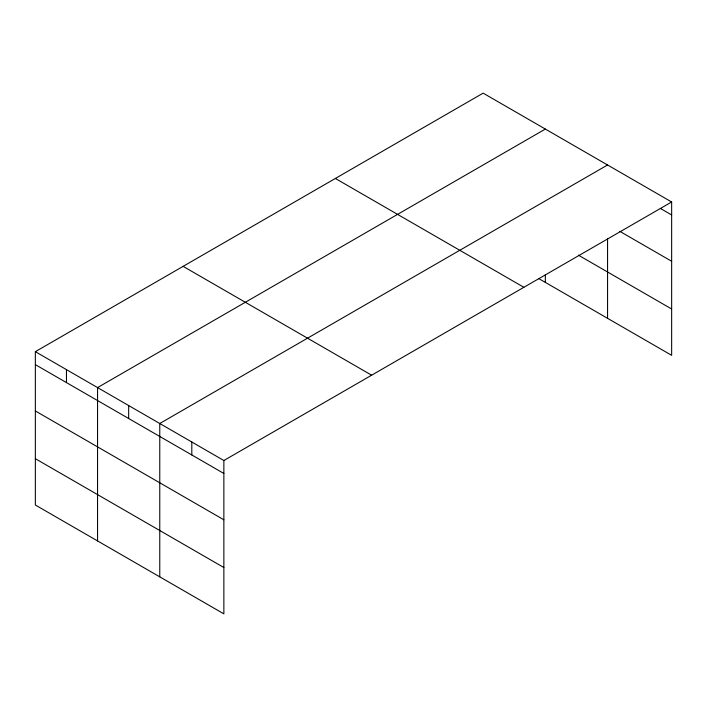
<?xml version="1.0" encoding="UTF-8"?>
<svg xmlns="http://www.w3.org/2000/svg" width="707" height="707" viewBox="0 0 707 707"><rect width="100%" height="100%" fill="white"/><g stroke="black" fill="none" stroke-linecap="round" stroke-linejoin="round"><path stroke-width="1.06" d="M671.65 201.981L483.137 93.147L35.35 351.671L35.35 505.019L223.863 613.853L223.863 460.513L671.65 201.981L671.65 355.329L538.752 278.593M545.344 129.063L97.557 387.586L97.557 540.935M607.56 164.978L159.764 423.502L159.764 576.85M660.338 208.415L671.65 214.946M619.809 231.339L671.65 261.272M578.335 255.121L671.65 308.994M335.365 178.464L523.878 287.298M183.122 266.362L371.635 375.196M35.35 351.671L223.863 460.513M35.35 364.635L223.863 473.469M35.35 410.961L223.863 519.795M35.35 458.693L223.863 567.527M607.56 238.365L607.56 318.318M545.344 274.687L545.344 282.402M191.809 442.008L191.809 454.972M128.665 405.544L128.665 418.509M66.458 369.628L66.458 382.593"/></g></svg>
